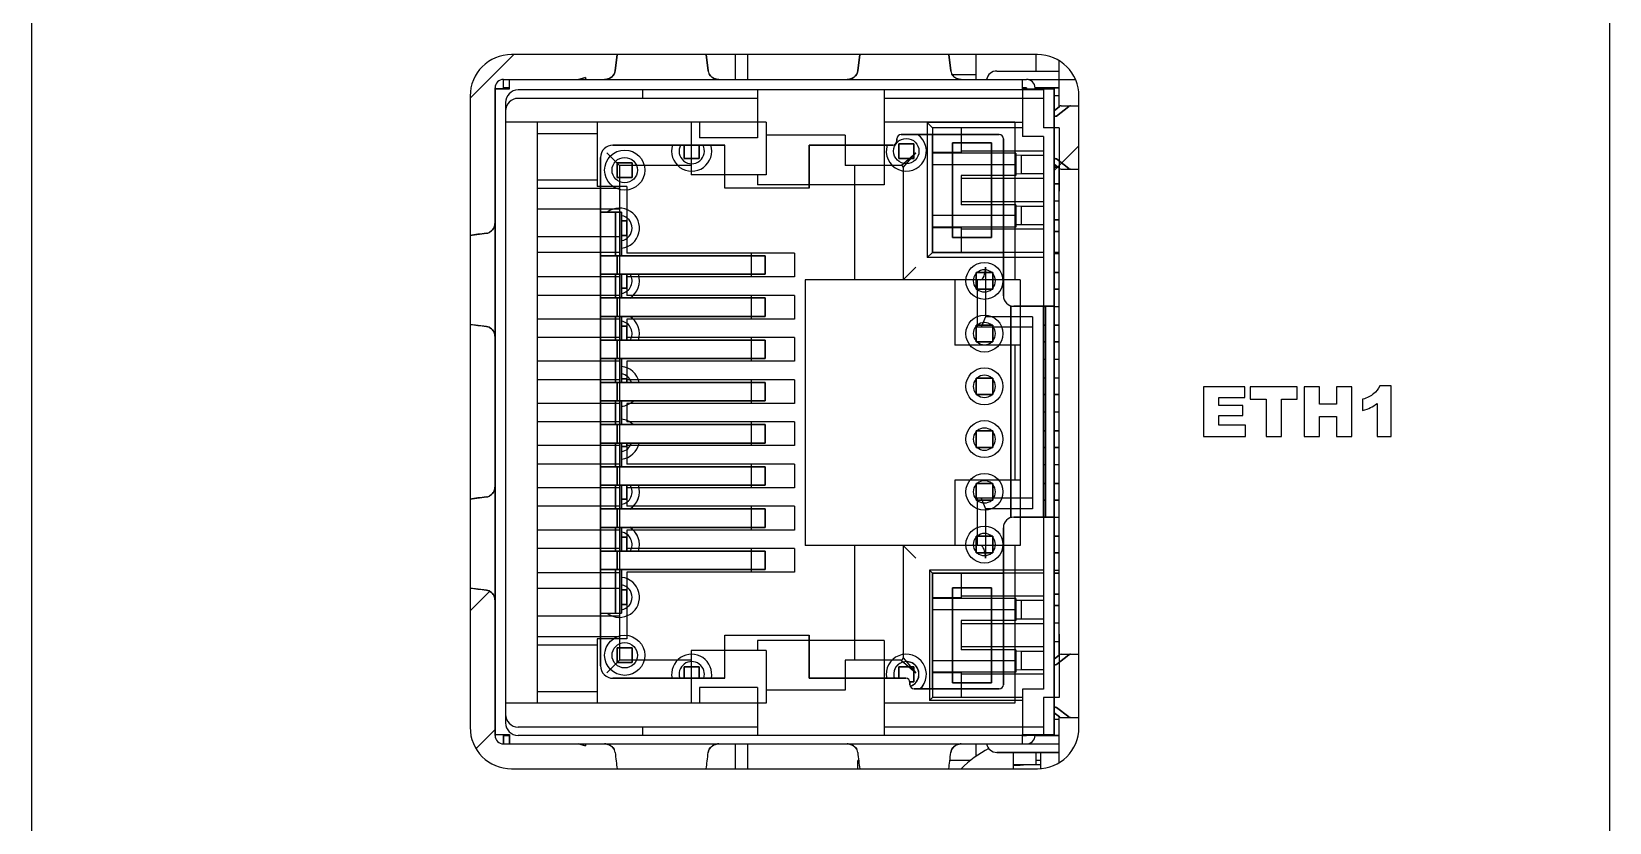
# Model space of a CAD drawing. Header units: millimetres. Extents: x 33 to 632, y -490 to 20.
# Drawn here: x 39.75 to 77.75, y -238.39 to -219.34 of the extents above; entities that cross this region are included whole.
import ezdxf

# ---------------------------------------------------------------- set-up
doc = ezdxf.new("R2010")
doc.units = ezdxf.units.MM

# ---------------------------------------------------------------- blocks, each defined once
blk = doc.blocks.new('MOD_MPU710')
at = {"linetype": 'Continuous'}
for p, q in [((-0.25, 117.3), (-0.25, 15)), ((37.75, 52.8), (37.75, 21)), ((10.312, 49.051), (11.363, 50.102)), ((23.974, 50.102), (11.312, 50.102)), ((13.804, 49.706), (13.853, 50.103)), ((13.853, 50.103), (13.804, 49.706)), ((15.997, 50.103), (16.046, 49.706)), ((16.046, 49.706), (15.997, 50.103)), ((16.7, 49.502), (16.7, 50.102)), ((17, 49.502), (17, 50.102)), ((19.646, 49.706), (19.695, 50.103)), ((19.695, 50.103), (19.646, 49.706)), ((21.839, 50.103), (21.888, 49.706)), ((21.888, 49.706), (21.839, 50.103)), ((22.5, 49.502), (22.5, 50.102)), ((23.94, 49.705), (23.94, 50.102)), ((24.5, 48.852), (24.5, 49.942)), ((11.115, 49.273), (11.115, 49.502)), ((11.115, 49.273), (11.115, 49.502)), ((11.115, 49.502), (23.713, 49.502)), ((11.115, 49.502), (23.713, 49.502)), ((11.262, 49.273), (11.262, 49.502)), ((11.262, 49.273), (11.262, 49.502)), ((13.09, 49.548), (12.918, 49.502)), ((12.918, 49.502), (13.09, 49.548)), ((13.09, 49.548), (13.102, 49.502)), ((13.102, 49.502), (13.09, 49.548)), ((13.747, 49.586), (13.781, 49.632)), ((13.781, 49.632), (13.747, 49.586)), ((13.788, 49.646), (13.804, 49.706)), ((13.804, 49.706), (13.788, 49.646)), ((16.046, 49.706), (16.062, 49.647)), ((16.103, 49.586), (16.069, 49.632)), ((16.07, 49.632), (16.103, 49.586)), ((19.589, 49.586), (19.623, 49.632)), ((19.623, 49.632), (19.589, 49.586)), ((19.63, 49.646), (19.646, 49.706)), ((19.646, 49.706), (19.63, 49.646)), ((21.888, 49.706), (21.904, 49.647)), ((21.945, 49.586), (21.911, 49.632)), ((21.912, 49.632), (21.945, 49.586)), ((22.5, 49.61), (21.928, 49.61)), ((22.997, 49.705), (24.5, 49.705)), ((22.997, 49.705), (24.5, 49.705)), ((23.612, 49.273), (23.612, 49.502)), ((23.612, 49.273), (23.612, 49.502)), ((23.759, 49.502), (24.5, 49.502)), ((23.759, 49.502), (24.5, 49.502)), ((24.5, 49.5), (24.88, 49.5)), ((10.312, 49.102), (10.312, 33.9)), ((10.912, 49.299), (10.912, 33.703)), ((10.912, 33.703), (10.912, 49.299)), ((11.262, 49.273), (10.912, 49.273)), ((10.912, 49.273), (11.262, 49.273)), ((11.262, 49.299), (11.115, 49.299)), ((11.115, 49.299), (11.262, 49.299)), ((11.222, 49.273), (11.224, 49.299)), ((11.224, 49.299), (11.222, 49.273)), ((11.23, 49.286), (11.222, 49.273)), ((24.119, 49.249), (11.47, 49.249)), ((17.236, 49.046), (11.47, 49.046)), ((14.467, 49.249), (14.467, 49.046)), ((17.236, 49.249), (17.236, 48.093)), ((20.284, 49.249), (20.284, 46.963)), ((24.119, 49.046), (20.284, 49.046)), ((23.611, 49.249), (23.611, 48.131)), ((23.713, 49.299), (23.612, 49.299)), ((23.612, 49.299), (23.713, 49.299)), ((23.612, 49.273), (24.374, 49.273)), ((23.612, 49.273), (24.374, 49.273)), ((23.713, 49.299), (23.713, 49.273)), ((23.713, 49.273), (23.713, 49.299)), ((23.917, 49.299), (23.917, 49.273)), ((23.917, 49.273), (23.917, 49.299)), ((24.5, 49.299), (23.917, 49.299)), ((23.917, 49.299), (24.5, 49.299)), ((23.94, 49.273), (23.94, 49.299)), ((24.119, 49.249), (24.119, 48.334)), ((24.374, 49.273), (24.374, 33.729)), ((24.374, 33.729), (24.374, 49.273)), ((24.5, 49.11), (24.374, 49.11)), ((24.974, 33.9), (24.974, 49.102)), ((11.165, 48.944), (11.165, 34.009)), ((24.504, 48.852), (24.374, 48.75)), ((24.374, 48.75), (24.504, 48.852)), ((24.381, 48.637), (24.377, 48.651)), ((24.728, 48.852), (24.432, 48.621)), ((24.432, 48.621), (24.728, 48.852)), ((24.545, 48.867), (24.96, 48.867)), ((24.545, 48.867), (24.96, 48.867)), ((17.439, 48.474), (11.165, 48.474)), ((11.927, 48.474), (11.927, 34.479)), ((13.375, 48.474), (13.375, 46.925)), ((15.635, 48.474), (15.635, 47.204)), ((15.839, 48.474), (15.839, 48.093)), ((17.439, 48.474), (17.439, 47.204)), ((23.433, 48.474), (20.284, 48.474)), ((21.321, 48.462), (21.321, 45.211)), ((21.321, 48.462), (21.448, 48.335)), ((23.611, 48.462), (21.321, 48.462)), ((21.448, 48.335), (21.448, 45.338)), ((23.611, 48.335), (21.448, 48.335)), ((22.134, 48.335), (22.134, 47.74)), ((23.433, 48.474), (23.433, 44.677)), ((24.5, 48.334), (24.119, 48.334)), ((24.393, 48.62), (24.381, 48.637)), ((24.393, 48.621), (24.432, 48.621)), ((24.406, 48.614), (24.393, 48.62)), ((24.393, 48.62), (24.406, 48.614)), ((24.412, 48.613), (24.406, 48.614)), ((24.406, 48.614), (24.412, 48.613)), ((24.432, 48.621), (24.412, 48.613)), ((24.412, 48.613), (24.419, 48.614)), ((24.419, 48.614), (24.432, 48.621)), ((24.5, 48.334), (24.5, 46.81)), ((13.375, 48.195), (11.927, 48.195)), ((16.449, 47.921), (13.752, 47.921)), ((13.752, 47.921), (16.449, 47.921)), ((15.47, 47.921), (15.47, 47.598)), ((15.47, 47.598), (15.47, 47.921)), ((15.826, 47.921), (15.826, 47.598)), ((15.826, 47.598), (15.826, 47.921)), ((17.236, 48.093), (15.839, 48.093)), ((16.449, 46.883), (16.449, 47.921)), ((16.449, 46.883), (16.449, 47.921)), ((19.344, 48.157), (17.439, 48.157)), ((18.481, 47.921), (18.481, 46.883)), ((18.481, 46.883), (18.481, 47.921)), ((20.489, 47.921), (18.481, 47.921)), ((18.481, 47.921), (20.489, 47.921)), ((19.344, 48.157), (19.344, 47.433)), ((20.589, 48.075), (20.589, 48.021)), ((20.589, 48.021), (20.589, 48.075)), ((20.639, 47.953), (20.639, 47.598)), ((20.639, 47.598), (20.639, 47.953)), ((20.995, 47.953), (20.639, 47.953)), ((20.639, 47.953), (20.995, 47.953)), ((23.055, 48.175), (20.689, 48.175)), ((20.689, 48.175), (23.055, 48.175)), ((20.995, 47.953), (20.995, 47.598)), ((20.995, 47.598), (20.995, 47.953)), ((21.448, 48.175), (21.448, 45.336)), ((21.448, 45.336), (21.448, 48.175)), ((21.928, 47.979), (21.928, 45.693)), ((21.928, 45.693), (21.928, 47.979)), ((22.868, 47.979), (21.928, 47.979)), ((21.928, 47.979), (22.868, 47.979)), ((22.868, 47.979), (22.868, 45.693)), ((22.868, 45.693), (22.868, 47.979)), ((23.155, 48.075), (23.155, 44.295)), ((23.155, 44.295), (23.155, 48.075)), ((24.119, 48.131), (23.611, 48.131)), ((24.119, 48.131), (24.119, 34.822)), ((24.374, 47.307), (24.974, 47.907)), ((13.452, 47.621), (13.452, 35.381)), ((13.452, 35.381), (13.452, 47.621)), ((13.603, 47.737), (13.908, 47.433)), ((13.908, 47.433), (13.603, 47.737)), ((15.826, 47.598), (15.47, 47.598)), ((15.47, 47.598), (15.826, 47.598)), ((20.995, 47.598), (20.639, 47.598)), ((20.639, 47.598), (20.995, 47.598)), ((20.69, 47.433), (21.046, 47.737)), ((20.741, 47.382), (21.046, 47.737)), ((20.741, 47.382), (21.046, 47.737)), ((22.134, 47.74), (21.448, 47.74)), ((23.455, 47.726), (21.448, 47.726)), ((24.119, 47.776), (22.134, 47.776)), ((23.455, 47.726), (23.455, 47.191)), ((23.582, 47.671), (23.455, 47.676)), ((23.582, 47.671), (23.582, 47.226)), ((24.119, 47.671), (23.582, 47.671)), ((24.379, 47.566), (24.377, 47.559)), ((24.393, 47.59), (24.379, 47.569)), ((24.393, 47.59), (24.406, 47.596)), ((24.406, 47.596), (24.393, 47.59)), ((24.432, 47.589), (24.393, 47.589)), ((24.406, 47.596), (24.412, 47.597)), ((24.412, 47.597), (24.406, 47.596)), ((24.412, 47.597), (24.419, 47.596)), ((24.432, 47.589), (24.412, 47.597)), ((24.419, 47.596), (24.432, 47.589)), ((24.432, 47.589), (24.728, 47.358)), ((24.728, 47.358), (24.432, 47.589)), ((13.857, 47.496), (13.857, 47.141)), ((13.857, 47.141), (13.857, 47.496)), ((14.213, 47.496), (13.857, 47.496)), ((13.857, 47.496), (14.213, 47.496)), ((14.213, 47.141), (13.857, 47.141)), ((13.857, 47.141), (14.213, 47.141)), ((13.908, 47.433), (13.908, 35.52)), ((15.635, 47.433), (13.908, 47.433)), ((14.213, 47.496), (14.213, 47.141)), ((14.213, 47.141), (14.213, 47.496)), ((17.439, 47.204), (15.635, 47.204)), ((17.236, 47.204), (17.236, 46.963)), ((20.69, 47.433), (19.344, 47.433)), ((19.572, 47.433), (19.572, 44.677)), ((20.739, 47.395), (20.734, 47.407)), ((20.741, 47.382), (20.741, 44.677)), ((23.455, 47.449), (21.448, 47.449)), ((22.134, 47.191), (22.134, 46.482)), ((23.455, 47.191), (22.134, 47.191)), ((23.582, 47.226), (23.455, 47.222)), ((24.119, 47.226), (23.582, 47.226)), ((24.374, 47.46), (24.504, 47.358)), ((24.504, 47.358), (24.374, 47.46)), ((24.374, 47.393), (24.46, 47.393)), ((24.462, 47.391), (24.374, 47.391)), ((24.5, 35.644), (24.5, 47.343)), ((24.545, 47.343), (24.96, 47.343)), ((24.545, 47.343), (24.96, 47.343)), ((13.375, 47.075), (11.927, 47.075)), ((13.908, 46.876), (11.927, 46.876)), ((14.086, 46.925), (13.375, 46.925)), ((14.086, 46.925), (14.086, 45.318)), ((18.481, 46.883), (16.449, 46.883)), ((18.481, 46.883), (16.449, 46.883)), ((20.284, 46.963), (17.236, 46.963)), ((24.119, 47.116), (22.134, 47.116)), ((24.5, 46.991), (24.374, 46.991)), ((24.374, 46.991), (24.5, 46.991)), ((13.908, 46.379), (11.927, 46.379)), ((24.119, 46.557), (22.134, 46.557)), ((23.455, 46.482), (22.134, 46.482)), ((23.455, 46.482), (23.455, 45.947)), ((23.582, 46.446), (23.455, 46.451)), ((23.582, 46.446), (23.582, 46.002)), ((24.119, 46.446), (23.582, 46.446)), ((24.5, 46.57), (24.374, 46.57)), ((13.959, 46.302), (13.452, 46.302)), ((13.452, 46.302), (13.959, 46.302)), ((13.812, 46.302), (13.812, 45.255)), ((13.812, 45.255), (13.812, 46.302)), ((13.959, 46.302), (13.959, 45.255)), ((13.959, 45.255), (13.959, 46.302)), ((14.086, 46.099), (13.959, 46.099)), ((13.959, 46.099), (14.086, 46.099)), ((14.086, 46.099), (14.086, 45.744)), ((14.086, 45.744), (14.086, 46.099)), ((23.455, 46.224), (21.448, 46.224)), ((23.582, 46.002), (23.455, 45.997)), ((24.119, 46.002), (23.582, 46.002)), ((24.374, 46.123), (24.5, 46.123)), ((24.5, 46.121), (24.374, 46.121)), ((10.305, 45.748), (10.708, 45.797)), ((10.708, 45.797), (10.767, 45.813)), ((10.782, 45.821), (10.828, 45.854)), ((10.828, 45.854), (10.782, 45.82)), ((13.908, 45.713), (11.927, 45.713)), ((14.086, 45.744), (13.959, 45.744)), ((13.959, 45.744), (14.086, 45.744)), ((23.455, 45.947), (21.448, 45.947)), ((22.134, 45.932), (21.448, 45.932)), ((22.868, 45.693), (21.928, 45.693)), ((21.928, 45.693), (22.868, 45.693)), ((22.134, 45.932), (22.134, 45.338)), ((24.119, 45.897), (22.134, 45.897)), ((24.5, 45.844), (24.374, 45.844)), ((24.374, 45.844), (24.5, 45.844)), ((13.908, 45.332), (11.927, 45.332)), ((13.857, 45.255), (13.452, 45.255)), ((13.452, 45.255), (17.415, 45.255)), ((13.857, 45.255), (13.857, 44.81)), ((13.857, 44.81), (13.857, 45.255)), ((17.415, 45.255), (13.86, 45.255)), ((18.125, 45.318), (14.086, 45.318)), ((17.083, 45.318), (17.083, 44.747)), ((17.415, 45.255), (17.415, 44.81)), ((17.415, 44.81), (17.415, 45.255)), ((18.125, 45.318), (18.125, 44.747)), ((21.448, 45.338), (21.321, 45.211)), ((24.119, 45.338), (21.448, 45.338)), ((23.155, 45.336), (21.448, 45.336)), ((21.448, 45.336), (23.155, 45.336)), ((24.5, 45.336), (24.374, 45.336)), ((24.374, 45.336), (24.5, 45.336)), ((24.5, 45.3), (24.374, 45.3)), ((21.046, 44.982), (20.741, 44.677)), ((20.741, 44.677), (21.046, 44.982)), ((24.119, 45.211), (21.321, 45.211)), ((22.497, 44.851), (22.497, 44.451)), ((22.497, 44.451), (22.497, 44.851)), ((22.897, 44.851), (22.497, 44.851)), ((22.497, 44.851), (22.897, 44.851)), ((22.724, 44.982), (22.724, 43.788)), ((22.897, 44.851), (22.897, 44.451)), ((22.897, 44.451), (22.897, 44.851)), ((24.374, 44.853), (24.5, 44.853)), ((24.5, 44.851), (24.374, 44.851)), ((13.908, 44.747), (11.927, 44.747)), ((13.857, 44.81), (13.452, 44.81)), ((13.452, 44.81), (17.415, 44.81)), ((13.812, 44.81), (13.812, 44.239)), ((13.812, 44.239), (13.812, 44.81)), ((17.415, 44.81), (13.86, 44.81)), ((13.959, 44.81), (13.959, 44.239)), ((13.959, 44.239), (13.959, 44.81)), ((14.086, 44.474), (13.959, 44.474)), ((13.959, 44.474), (14.086, 44.474)), ((14.086, 44.81), (14.086, 44.474)), ((14.086, 44.474), (14.086, 44.81)), ((14.086, 44.747), (14.086, 44.302)), ((18.125, 44.747), (14.086, 44.747)), ((18.379, 44.677), (18.379, 38.276)), ((23.56, 44.677), (18.379, 44.677)), ((21.985, 44.677), (21.985, 43.102)), ((22.519, 44.677), (22.519, 43.534)), ((23.56, 44.677), (23.56, 38.276)), ((13.908, 44.302), (11.927, 44.302)), ((13.857, 44.239), (13.452, 44.239)), ((13.452, 44.239), (17.415, 44.239)), ((13.857, 44.239), (13.857, 43.794)), ((13.857, 43.794), (13.857, 44.239)), ((17.415, 44.239), (13.86, 44.239)), ((18.125, 44.302), (14.086, 44.302)), ((17.083, 44.302), (17.083, 43.731)), ((17.415, 44.239), (17.415, 43.794)), ((17.415, 43.794), (17.415, 44.239)), ((18.125, 44.302), (18.125, 43.731)), ((22.897, 44.451), (22.497, 44.451)), ((22.497, 44.451), (22.897, 44.451)), ((24.5, 44.451), (24.374, 44.451)), ((24.374, 44.451), (24.5, 44.451)), ((13.908, 43.731), (11.927, 43.731)), ((13.857, 43.794), (13.452, 43.794)), ((13.452, 43.794), (17.415, 43.794)), ((13.812, 43.794), (13.812, 43.223)), ((13.812, 43.223), (13.812, 43.794)), ((17.415, 43.794), (13.86, 43.794)), ((13.959, 43.794), (13.959, 43.223)), ((13.959, 43.223), (13.959, 43.794)), ((14.086, 43.731), (14.086, 43.286)), ((18.125, 43.731), (14.086, 43.731)), ((22.724, 43.788), (22.621, 43.534)), ((23.852, 43.788), (22.724, 43.788)), ((23.332, 44.053), (23.332, 38.949)), ((23.332, 38.949), (23.332, 44.053)), ((24.374, 44.041), (23.409, 44.041)), ((23.409, 44.041), (24.374, 44.041)), ((23.852, 43.788), (23.852, 39.165)), ((24.119, 44.041), (24.119, 38.961)), ((24.119, 38.961), (24.119, 44.041)), ((24.171, 44.03), (24.119, 44.03)), ((24.171, 44.041), (24.171, 38.961)), ((24.171, 38.961), (24.171, 44.041)), ((24.5, 44.03), (24.374, 44.03)), ((10.708, 43.555), (10.305, 43.604)), ((10.767, 43.539), (10.708, 43.555)), ((10.708, 43.555), (10.767, 43.539)), ((10.828, 43.498), (10.781, 43.532)), ((10.782, 43.532), (10.828, 43.498)), ((14.086, 43.559), (13.959, 43.559)), ((13.959, 43.559), (14.086, 43.559)), ((14.086, 43.559), (14.086, 43.223)), ((14.086, 43.223), (14.086, 43.559)), ((22.497, 43.581), (22.497, 43.181)), ((22.497, 43.181), (22.497, 43.581)), ((22.897, 43.581), (22.497, 43.581)), ((22.497, 43.581), (22.897, 43.581)), ((23.852, 43.534), (22.519, 43.534)), ((22.897, 43.581), (22.897, 43.181)), ((22.897, 43.181), (22.897, 43.581)), ((24.119, 43.583), (24.171, 43.583)), ((24.171, 43.581), (24.119, 43.581)), ((24.374, 43.583), (24.5, 43.583)), ((24.5, 43.581), (24.374, 43.581)), ((13.908, 43.286), (11.927, 43.286)), ((13.857, 43.223), (13.452, 43.223)), ((13.452, 43.223), (17.415, 43.223)), ((13.857, 43.223), (13.857, 42.778)), ((13.857, 42.778), (13.857, 43.223)), ((17.415, 43.223), (13.86, 43.223)), ((18.125, 43.286), (14.086, 43.286)), ((17.083, 43.286), (17.083, 42.715)), ((17.415, 43.223), (17.415, 42.778)), ((17.415, 42.778), (17.415, 43.223)), ((18.125, 43.286), (18.125, 42.715)), ((23.56, 43.102), (21.985, 43.102)), ((22.897, 43.181), (22.497, 43.181)), ((22.497, 43.181), (22.897, 43.181)), ((23.433, 43.102), (23.433, 39.851)), ((24.171, 43.181), (24.119, 43.181)), ((24.119, 43.181), (24.171, 43.181)), ((24.5, 43.181), (24.374, 43.181)), ((24.374, 43.181), (24.5, 43.181)), ((13.908, 42.715), (11.927, 42.715)), ((13.857, 42.778), (13.452, 42.778)), ((13.452, 42.778), (17.415, 42.778)), ((13.812, 42.778), (13.812, 42.207)), ((13.812, 42.207), (13.812, 42.778)), ((17.415, 42.778), (13.86, 42.778)), ((13.959, 42.778), (13.959, 42.207)), ((13.959, 42.207), (13.959, 42.778)), ((14.086, 42.715), (14.086, 42.27)), ((18.125, 42.715), (14.086, 42.715)), ((24.171, 42.76), (24.119, 42.76)), ((24.5, 42.76), (24.374, 42.76)), ((13.908, 42.27), (11.927, 42.27)), ((13.857, 42.207), (13.452, 42.207)), ((13.452, 42.207), (17.415, 42.207)), ((13.857, 42.207), (13.857, 41.762)), ((13.857, 41.762), (13.857, 42.207)), ((17.415, 42.207), (13.86, 42.207)), ((14.086, 42.289), (13.959, 42.289)), ((13.959, 42.289), (14.086, 42.289)), ((14.086, 42.289), (14.086, 42.207)), ((14.086, 42.207), (14.086, 42.289)), ((18.125, 42.27), (14.086, 42.27)), ((17.083, 42.27), (17.083, 41.699)), ((17.415, 42.207), (17.415, 41.762)), ((17.415, 41.762), (17.415, 42.207)), ((18.125, 42.27), (18.125, 41.699)), ((22.497, 42.311), (22.497, 41.911)), ((22.497, 41.911), (22.497, 42.311)), ((22.897, 42.311), (22.497, 42.311)), ((22.497, 42.311), (22.897, 42.311)), ((22.897, 42.311), (22.897, 41.911)), ((22.897, 41.911), (22.897, 42.311)), ((24.119, 42.313), (24.171, 42.313)), ((24.171, 42.311), (24.119, 42.311)), ((24.374, 42.313), (24.5, 42.313)), ((24.5, 42.311), (24.374, 42.311)), ((22.897, 41.911), (22.497, 41.911)), ((22.497, 41.911), (22.897, 41.911)), ((24.171, 41.911), (24.119, 41.911)), ((24.119, 41.911), (24.171, 41.911)), ((24.5, 41.911), (24.374, 41.911)), ((24.374, 41.911), (24.5, 41.911)), ((27.974, 42.101), (27.974, 40.901)), ((28.968, 42.101), (27.974, 42.101)), ((28.346, 41.654), (28.346, 41.845)), ((28.346, 41.845), (28.968, 41.845)), ((28.968, 41.845), (28.968, 42.101)), ((29.101, 42.101), (29.101, 41.805)), ((30.228, 42.101), (29.101, 42.101)), ((29.101, 41.805), (29.479, 41.805)), ((29.479, 41.805), (29.479, 40.901)), ((29.85, 40.901), (29.85, 41.805)), ((29.85, 41.805), (30.228, 41.805)), ((30.228, 41.805), (30.228, 42.101)), ((30.398, 42.101), (30.398, 40.901)), ((30.769, 42.101), (30.398, 42.101)), ((30.769, 41.681), (30.769, 42.101)), ((31.174, 42.101), (31.174, 41.681)), ((31.546, 42.101), (31.174, 42.101)), ((31.546, 40.901), (31.546, 42.101)), ((32.494, 42.121), (32.218, 42.121)), ((32.494, 40.901), (32.494, 42.121)), ((13.908, 41.699), (11.927, 41.699)), ((13.857, 41.762), (13.452, 41.762)), ((13.452, 41.762), (17.415, 41.762)), ((13.812, 41.762), (13.812, 41.191)), ((13.812, 41.191), (13.812, 41.762)), ((17.415, 41.762), (13.86, 41.762)), ((13.959, 41.762), (13.959, 41.191)), ((13.959, 41.191), (13.959, 41.762)), ((14.086, 41.699), (14.086, 41.254)), ((18.125, 41.699), (14.086, 41.699)), ((24.171, 41.49), (24.119, 41.49)), ((24.5, 41.49), (24.374, 41.49)), ((28.923, 41.654), (28.346, 41.654)), ((28.923, 41.409), (28.923, 41.654)), ((31.174, 41.681), (30.769, 41.681)), ((31.806, 41.8), (31.806, 41.526)), ((32.157, 41.701), (32.157, 40.901)), ((13.908, 41.254), (11.927, 41.254)), ((13.857, 41.191), (13.452, 41.191)), ((13.452, 41.191), (17.415, 41.191)), ((13.857, 41.191), (13.857, 40.746)), ((13.857, 40.746), (13.857, 41.191)), ((17.415, 41.191), (13.86, 41.191)), ((18.125, 41.254), (14.086, 41.254)), ((17.083, 41.254), (17.083, 40.683)), ((17.415, 41.191), (17.415, 40.746)), ((17.415, 40.746), (17.415, 41.191)), ((18.125, 41.254), (18.125, 40.683)), ((22.497, 41.041), (22.497, 40.641)), ((22.497, 40.641), (22.497, 41.041)), ((22.897, 41.041), (22.497, 41.041)), ((22.497, 41.041), (22.897, 41.041)), ((22.897, 41.041), (22.897, 40.641)), ((22.897, 40.641), (22.897, 41.041)), ((24.119, 41.043), (24.171, 41.043)), ((24.171, 41.041), (24.119, 41.041)), ((24.374, 41.043), (24.5, 41.043)), ((24.5, 41.041), (24.374, 41.041)), ((28.346, 41.173), (28.346, 41.409)), ((28.346, 41.409), (28.923, 41.409)), ((28.986, 41.173), (28.346, 41.173)), ((28.986, 40.901), (28.986, 41.173)), ((30.769, 40.901), (30.769, 41.386)), ((30.769, 41.386), (31.174, 41.386)), ((31.174, 41.386), (31.174, 40.901)), ((13.908, 40.683), (11.927, 40.683)), ((13.857, 40.746), (13.452, 40.746)), ((13.452, 40.746), (17.415, 40.746)), ((13.812, 40.746), (13.812, 40.175)), ((13.812, 40.175), (13.812, 40.746)), ((17.415, 40.746), (13.86, 40.746)), ((13.959, 40.746), (13.959, 40.175)), ((13.959, 40.175), (13.959, 40.746)), ((14.086, 40.664), (13.959, 40.664)), ((13.959, 40.664), (14.086, 40.664)), ((14.086, 40.746), (14.086, 40.664)), ((14.086, 40.664), (14.086, 40.746)), ((14.086, 40.683), (14.086, 40.238)), ((18.125, 40.683), (14.086, 40.683)), ((27.974, 40.901), (28.986, 40.901)), ((29.479, 40.901), (29.85, 40.901)), ((30.398, 40.901), (30.769, 40.901)), ((31.174, 40.901), (31.546, 40.901)), ((32.157, 40.901), (32.494, 40.901)), ((22.897, 40.641), (22.497, 40.641)), ((22.497, 40.641), (22.897, 40.641)), ((24.171, 40.641), (24.119, 40.641)), ((24.119, 40.641), (24.171, 40.641)), ((24.5, 40.641), (24.374, 40.641)), ((24.374, 40.641), (24.5, 40.641)), ((13.908, 40.238), (11.927, 40.238)), ((13.857, 40.175), (13.452, 40.175)), ((13.452, 40.175), (17.415, 40.175)), ((13.857, 40.175), (13.857, 39.73)), ((13.857, 39.73), (13.857, 40.175)), ((17.415, 40.175), (13.86, 40.175)), ((18.125, 40.238), (14.086, 40.238)), ((17.083, 40.238), (17.083, 39.667)), ((17.415, 40.175), (17.415, 39.73)), ((17.415, 39.73), (17.415, 40.175)), ((18.125, 40.238), (18.125, 39.667)), ((24.171, 40.22), (24.119, 40.22)), ((24.5, 40.22), (24.374, 40.22)), ((13.908, 39.667), (11.927, 39.667)), ((13.857, 39.73), (13.452, 39.73)), ((13.452, 39.73), (17.415, 39.73)), ((13.812, 39.73), (13.812, 39.159)), ((13.812, 39.159), (13.812, 39.73)), ((17.415, 39.73), (13.86, 39.73)), ((13.959, 39.73), (13.959, 39.159)), ((13.959, 39.159), (13.959, 39.73)), ((14.086, 39.73), (14.086, 39.394)), ((14.086, 39.394), (14.086, 39.73)), ((14.086, 39.667), (14.086, 39.222)), ((18.125, 39.667), (14.086, 39.667)), ((21.985, 39.851), (21.985, 38.276)), ((23.56, 39.851), (21.985, 39.851)), ((22.497, 39.771), (22.497, 39.371)), ((22.497, 39.371), (22.497, 39.771)), ((22.897, 39.771), (22.497, 39.771)), ((22.497, 39.771), (22.897, 39.771)), ((22.897, 39.771), (22.897, 39.371)), ((22.897, 39.371), (22.897, 39.771)), ((24.119, 39.773), (24.171, 39.773)), ((24.171, 39.771), (24.119, 39.771)), ((24.374, 39.773), (24.5, 39.773)), ((24.5, 39.771), (24.374, 39.771)), ((10.305, 39.398), (10.708, 39.447)), ((10.708, 39.447), (10.767, 39.463)), ((10.782, 39.471), (10.828, 39.504)), ((10.828, 39.504), (10.782, 39.47)), ((13.908, 39.222), (11.927, 39.222)), ((13.857, 39.159), (13.452, 39.159)), ((13.452, 39.159), (17.415, 39.159)), ((13.857, 39.159), (13.857, 38.714)), ((13.857, 38.714), (13.857, 39.159)), ((17.415, 39.159), (13.86, 39.159)), ((14.086, 39.394), (13.959, 39.394)), ((13.959, 39.394), (14.086, 39.394)), ((18.125, 39.222), (14.086, 39.222)), ((17.083, 39.222), (17.083, 38.651)), ((17.415, 39.159), (17.415, 38.714)), ((17.415, 38.714), (17.415, 39.159)), ((18.125, 39.222), (18.125, 38.651)), ((22.897, 39.371), (22.497, 39.371)), ((22.497, 39.371), (22.897, 39.371)), ((22.519, 39.419), (22.519, 38.276)), ((23.852, 39.419), (22.519, 39.419)), ((22.621, 39.419), (22.724, 39.165)), ((22.724, 39.165), (22.724, 37.971)), ((23.852, 39.165), (22.724, 39.165)), ((24.171, 39.371), (24.119, 39.371)), ((24.119, 39.371), (24.171, 39.371)), ((24.5, 39.371), (24.374, 39.371)), ((24.374, 39.371), (24.5, 39.371)), ((24.374, 38.961), (23.409, 38.961)), ((23.409, 38.961), (24.374, 38.961)), ((24.5, 38.95), (24.374, 38.95)), ((13.908, 38.651), (11.927, 38.651)), ((13.857, 38.714), (13.452, 38.714)), ((13.452, 38.714), (17.415, 38.714)), ((13.812, 38.714), (13.812, 38.143)), ((13.812, 38.143), (13.812, 38.714)), ((17.415, 38.714), (13.86, 38.714)), ((13.959, 38.714), (13.959, 38.143)), ((13.959, 38.143), (13.959, 38.714)), ((14.086, 38.479), (13.959, 38.479)), ((13.959, 38.479), (14.086, 38.479)), ((14.086, 38.651), (14.086, 38.206)), ((18.125, 38.651), (14.086, 38.651)), ((14.086, 38.479), (14.086, 38.143)), ((14.086, 38.143), (14.086, 38.479)), ((22.497, 38.501), (22.497, 38.101)), ((22.497, 38.101), (22.497, 38.501)), ((22.897, 38.501), (22.497, 38.501)), ((22.497, 38.501), (22.897, 38.501)), ((22.897, 38.501), (22.897, 38.101)), ((22.897, 38.101), (22.897, 38.501)), ((23.155, 38.707), (23.155, 34.927)), ((23.155, 34.927), (23.155, 38.707)), ((24.374, 38.503), (24.5, 38.503)), ((24.5, 38.501), (24.374, 38.501)), ((13.908, 38.206), (11.927, 38.206)), ((13.857, 38.143), (13.452, 38.143)), ((13.452, 38.143), (17.415, 38.143)), ((13.857, 38.143), (13.857, 37.698)), ((13.857, 37.698), (13.857, 38.143)), ((17.415, 38.143), (13.86, 38.143)), ((18.125, 38.206), (14.086, 38.206)), ((17.083, 38.206), (17.083, 37.635)), ((17.415, 38.143), (17.415, 37.698)), ((17.415, 37.698), (17.415, 38.143)), ((18.125, 38.206), (18.125, 37.635)), ((23.56, 38.276), (18.379, 38.276)), ((19.572, 38.276), (19.572, 35.52)), ((20.741, 38.276), (20.741, 35.571)), ((21.046, 37.971), (20.741, 38.276)), ((20.741, 38.276), (21.046, 37.971)), ((22.897, 38.101), (22.497, 38.101)), ((22.497, 38.101), (22.897, 38.101)), ((23.433, 38.276), (23.433, 34.479)), ((24.5, 38.101), (24.374, 38.101)), ((24.374, 38.101), (24.5, 38.101)), ((13.908, 37.62), (11.927, 37.62)), ((13.857, 37.698), (13.452, 37.698)), ((13.452, 37.698), (17.415, 37.698)), ((13.812, 37.698), (13.812, 36.65)), ((13.812, 36.65), (13.812, 37.698)), ((17.415, 37.698), (13.86, 37.698)), ((13.959, 37.698), (13.959, 36.65)), ((13.959, 36.65), (13.959, 37.698)), ((14.086, 37.635), (14.086, 36.028)), ((18.125, 37.635), (14.086, 37.635)), ((21.375, 37.688), (21.375, 34.544)), ((21.375, 37.688), (21.448, 37.615)), ((24.119, 37.688), (21.375, 37.688)), ((24.5, 37.68), (24.374, 37.68)), ((10.708, 37.205), (10.305, 37.254)), ((21.448, 37.616), (21.448, 34.827)), ((21.448, 34.827), (21.448, 37.616)), ((23.155, 37.616), (21.448, 37.616)), ((21.448, 37.616), (23.155, 37.616)), ((21.448, 37.615), (21.448, 34.618)), ((24.119, 37.615), (21.448, 37.615)), ((21.928, 37.259), (21.928, 34.973)), ((21.928, 34.973), (21.928, 37.259)), ((22.868, 37.259), (21.928, 37.259)), ((21.928, 37.259), (22.868, 37.259)), ((22.134, 37.615), (22.134, 37.02)), ((22.868, 37.259), (22.868, 34.973)), ((22.868, 34.973), (22.868, 37.259)), ((24.5, 37.616), (24.374, 37.616)), ((24.374, 37.616), (24.5, 37.616)), ((10.312, 36.707), (10.784, 37.179)), ((10.767, 37.189), (10.708, 37.205)), ((10.708, 37.205), (10.767, 37.189)), ((10.828, 37.148), (10.781, 37.182)), ((10.782, 37.182), (10.828, 37.148)), ((13.908, 37.239), (11.927, 37.239)), ((14.086, 37.209), (13.959, 37.209)), ((13.959, 37.209), (14.086, 37.209)), ((14.086, 37.209), (14.086, 36.854)), ((14.086, 36.854), (14.086, 37.209)), ((22.134, 37.02), (21.448, 37.02)), ((23.455, 37.006), (21.448, 37.006)), ((24.119, 37.056), (22.134, 37.056)), ((23.455, 37.006), (23.455, 36.471)), ((23.582, 36.951), (23.455, 36.956)), ((23.582, 36.951), (23.582, 36.506)), ((24.119, 36.951), (23.582, 36.951)), ((24.5, 37.108), (24.374, 37.108)), ((24.374, 37.108), (24.5, 37.108)), ((13.908, 36.574), (11.927, 36.574)), ((13.452, 36.65), (13.959, 36.65)), ((13.452, 36.65), (13.959, 36.65)), ((14.086, 36.854), (13.959, 36.854)), ((13.959, 36.854), (14.086, 36.854)), ((23.455, 36.729), (21.448, 36.729)), ((23.582, 36.506), (23.455, 36.502)), ((24.119, 36.506), (23.582, 36.506)), ((24.5, 36.831), (24.374, 36.831)), ((24.374, 36.831), (24.5, 36.831)), ((16.449, 35.081), (16.449, 36.119)), ((16.449, 35.081), (16.449, 36.119)), ((16.449, 36.119), (18.481, 36.119)), ((16.449, 36.119), (18.481, 36.119)), ((18.481, 36.119), (18.481, 35.081)), ((18.481, 35.081), (18.481, 36.119)), ((22.134, 36.471), (22.134, 35.762)), ((23.455, 36.471), (22.134, 36.471)), ((24.119, 36.396), (22.134, 36.396)), ((24.5, 36.41), (24.374, 36.41)), ((24.5, 36.142), (24.5, 34.618)), ((13.908, 36.077), (11.927, 36.077)), ((13.375, 35.878), (11.927, 35.878)), ((13.375, 36.028), (13.375, 34.479)), ((14.086, 36.028), (13.375, 36.028)), ((13.857, 35.812), (13.857, 35.457)), ((13.857, 35.457), (13.857, 35.812)), ((14.213, 35.812), (13.857, 35.812)), ((13.857, 35.812), (14.213, 35.812)), ((14.213, 35.812), (14.213, 35.457)), ((14.213, 35.457), (14.213, 35.812)), ((15.635, 35.749), (15.635, 34.479)), ((17.439, 35.749), (15.635, 35.749)), ((17.236, 35.99), (17.236, 35.749)), ((20.284, 35.99), (17.236, 35.99)), ((17.439, 35.749), (17.439, 34.479)), ((20.284, 35.99), (20.284, 33.704)), ((24.119, 35.837), (22.134, 35.837)), ((23.455, 35.762), (22.134, 35.762)), ((23.455, 35.762), (23.455, 35.227)), ((23.582, 35.726), (23.455, 35.731)), ((23.582, 35.726), (23.582, 35.282)), ((24.119, 35.726), (23.582, 35.726)), ((24.374, 35.963), (24.5, 35.963)), ((24.5, 35.961), (24.374, 35.961)), ((13.603, 35.215), (13.908, 35.52)), ((13.908, 35.52), (13.603, 35.215)), ((14.213, 35.457), (13.857, 35.457)), ((13.857, 35.457), (14.213, 35.457)), ((15.635, 35.52), (13.908, 35.52)), ((15.47, 35.355), (15.47, 35.081)), ((15.47, 35.081), (15.47, 35.355)), ((15.826, 35.355), (15.47, 35.355)), ((15.47, 35.355), (15.826, 35.355)), ((15.826, 35.355), (15.826, 35.081)), ((15.826, 35.081), (15.826, 35.355)), ((19.344, 35.52), (19.344, 34.796)), ((20.69, 35.52), (19.344, 35.52)), ((20.639, 35.355), (20.639, 35.081)), ((20.639, 35.081), (20.639, 35.355)), ((20.995, 35.355), (20.639, 35.355)), ((20.639, 35.355), (20.995, 35.355)), ((20.69, 35.52), (21.046, 35.215)), ((20.69, 35.52), (21.046, 35.215)), ((20.703, 35.522), (20.715, 35.527)), ((20.741, 35.571), (21.046, 35.215)), ((20.995, 35.355), (20.995, 34.999)), ((20.995, 34.999), (20.995, 35.355)), ((23.455, 35.504), (21.448, 35.504)), ((24.374, 35.542), (24.504, 35.644)), ((24.504, 35.644), (24.374, 35.542)), ((24.399, 35.561), (24.374, 35.561)), ((24.374, 35.561), (24.399, 35.561)), ((24.381, 35.429), (24.377, 35.443)), ((24.393, 35.412), (24.381, 35.429)), ((24.393, 35.413), (24.432, 35.413)), ((24.406, 35.406), (24.393, 35.412)), ((24.393, 35.412), (24.406, 35.406)), ((24.412, 35.405), (24.406, 35.406)), ((24.406, 35.406), (24.412, 35.405)), ((24.432, 35.413), (24.412, 35.405)), ((24.412, 35.405), (24.419, 35.406)), ((24.419, 35.406), (24.432, 35.413)), ((24.728, 35.644), (24.432, 35.413)), ((24.432, 35.413), (24.728, 35.644)), ((24.545, 35.659), (24.96, 35.659)), ((24.545, 35.659), (24.96, 35.659)), ((16.449, 35.081), (13.752, 35.081)), ((13.752, 35.081), (16.449, 35.081)), ((20.805, 35.081), (18.481, 35.081)), ((18.481, 35.081), (20.805, 35.081)), ((20.995, 34.999), (20.905, 34.999)), ((20.905, 34.999), (20.995, 34.999)), ((20.905, 34.981), (20.905, 34.927)), ((20.905, 34.927), (20.905, 34.981)), ((23.455, 35.227), (21.448, 35.227)), ((22.134, 35.212), (21.448, 35.212)), ((22.868, 34.973), (21.928, 34.973)), ((21.928, 34.973), (22.868, 34.973)), ((22.134, 35.212), (22.134, 34.618)), ((24.119, 35.177), (22.134, 35.177)), ((23.582, 35.282), (23.455, 35.277)), ((24.119, 35.282), (23.582, 35.282)), ((13.375, 34.758), (11.927, 34.758)), ((15.839, 34.86), (15.839, 34.479)), ((17.236, 34.86), (15.839, 34.86)), ((17.236, 34.86), (17.236, 33.704)), ((19.344, 34.796), (17.439, 34.796)), ((23.055, 34.827), (21.005, 34.827)), ((21.005, 34.827), (23.055, 34.827)), ((21.448, 34.618), (21.375, 34.544)), ((23.611, 34.618), (21.448, 34.618)), ((23.611, 34.822), (23.611, 33.704)), ((24.119, 34.822), (23.611, 34.822)), ((24.119, 34.618), (24.119, 33.704)), ((24.5, 34.618), (24.119, 34.618)), ((17.439, 34.479), (11.165, 34.479)), ((23.433, 34.479), (20.284, 34.479)), ((23.611, 34.544), (21.375, 34.544)), ((24.504, 34.15), (24.374, 34.252)), ((24.374, 34.252), (24.504, 34.15)), ((24.379, 34.358), (24.377, 34.351)), ((24.393, 34.382), (24.379, 34.361)), ((24.393, 34.382), (24.406, 34.388)), ((24.406, 34.388), (24.393, 34.382)), ((24.432, 34.381), (24.393, 34.381)), ((24.406, 34.388), (24.412, 34.389)), ((24.412, 34.389), (24.406, 34.388)), ((24.412, 34.389), (24.419, 34.388)), ((24.432, 34.381), (24.412, 34.389)), ((24.419, 34.388), (24.432, 34.381)), ((24.432, 34.381), (24.728, 34.15)), ((24.728, 34.15), (24.432, 34.381)), ((10.454, 33.387), (10.912, 33.845)), ((17.236, 33.907), (11.47, 33.907)), ((14.467, 33.907), (14.467, 33.704)), ((24.119, 33.907), (20.284, 33.907)), ((24.374, 34.1), (24.5, 34.1)), ((24.5, 33.06), (24.5, 34.135)), ((24.545, 34.135), (24.96, 34.135)), ((24.545, 34.135), (24.96, 34.135)), ((10.912, 33.729), (11.262, 33.729)), ((10.912, 33.729), (11.262, 33.729)), ((11.115, 33.729), (11.115, 33.5)), ((11.115, 33.5), (11.115, 33.729)), ((11.262, 33.703), (11.115, 33.703)), ((11.115, 33.703), (11.262, 33.703)), ((11.115, 33.5), (23.713, 33.5)), ((11.115, 33.5), (23.713, 33.5)), ((11.224, 33.701), (11.222, 33.729)), ((11.222, 33.729), (11.224, 33.701)), ((11.23, 33.716), (11.222, 33.729)), ((11.262, 33.729), (11.262, 33.5)), ((11.262, 33.5), (11.262, 33.729)), ((24.119, 33.704), (11.47, 33.704)), ((13.09, 33.454), (12.918, 33.5)), ((12.918, 33.5), (13.09, 33.454)), ((13.102, 33.5), (13.09, 33.454)), ((13.09, 33.454), (13.102, 33.5)), ((16.7, 32.9), (16.7, 33.5)), ((17, 32.9), (17, 33.5)), ((22.5, 33.198), (22.5, 33.5)), ((23.612, 33.5), (23.612, 33.729)), ((23.612, 33.5), (23.612, 33.729)), ((23.612, 33.729), (24.374, 33.729)), ((23.612, 33.729), (24.374, 33.729)), ((23.713, 33.703), (23.612, 33.703)), ((23.612, 33.703), (23.713, 33.703)), ((23.713, 33.729), (23.713, 33.703)), ((23.713, 33.703), (23.713, 33.729)), ((23.759, 33.5), (24.5, 33.5)), ((23.759, 33.5), (24.5, 33.5)), ((23.917, 33.729), (23.917, 33.703)), ((23.917, 33.703), (23.917, 33.729)), ((24.5, 33.703), (23.917, 33.703)), ((23.917, 33.703), (24.5, 33.703)), ((23.94, 33.703), (23.94, 33.729)), ((24.05, 33.729), (24.05, 33.703)), ((13.78, 33.37), (13.747, 33.416)), ((13.747, 33.416), (13.781, 33.37)), ((13.804, 33.296), (13.788, 33.355)), ((16.062, 33.356), (16.046, 33.296)), ((16.046, 33.296), (16.062, 33.356)), ((16.103, 33.416), (16.069, 33.37)), ((16.069, 33.37), (16.103, 33.416)), ((19.622, 33.37), (19.589, 33.416)), ((19.589, 33.416), (19.623, 33.37)), ((19.646, 33.296), (19.63, 33.355)), ((19.65, 32.9), (19.65, 33.1)), ((19.67, 33.1), (19.65, 33.1)), ((22.367, 33.1), (21.864, 33.1)), ((21.904, 33.356), (21.888, 33.296)), ((21.888, 33.296), (21.904, 33.356)), ((21.945, 33.416), (21.911, 33.37)), ((21.911, 33.37), (21.945, 33.416)), ((24.5, 33.297), (22.997, 33.297)), ((22.997, 33.297), (24.5, 33.297)), ((23.4, 32.9), (23.4, 33.297)), ((23.94, 32.998), (23.94, 33.297)), ((24.05, 33.1), (23.94, 33.1)), ((24.05, 33.297), (24.05, 32.912)), ((11.312, 32.9), (23.974, 32.9))]:
    blk.add_line(p, q, dxfattribs=at)
for points in [[(20.741, 47.382), (20.739, 47.395), (20.734, 47.407), (20.726, 47.418), (20.715, 47.426), (20.703, 47.431), (20.69, 47.433)], [(20.715, 47.426), (20.703, 47.431), (20.69, 47.433)], [(20.69, 35.52), (20.703, 35.522), (20.715, 35.527), (20.726, 35.535), (20.734, 35.546), (20.739, 35.558), (20.741, 35.571)], [(20.734, 35.546), (20.739, 35.558), (20.741, 35.571)]]:
    blk.add_lwpolyline(points, dxfattribs=at)
for centre, radius in [((20.817, 47.776), 0.305), ((20.817, 47.776), 0.305), ((14.035, 47.318), 0.483), ((14.035, 47.318), 0.483), ((14.035, 47.318), 0.305), ((14.035, 47.318), 0.305), ((22.697, 44.651), 0.445), ((22.697, 44.651), 0.445), ((22.697, 43.381), 0.445), ((22.697, 43.381), 0.445), ((22.697, 42.111), 0.445), ((22.697, 42.111), 0.445), ((22.697, 40.841), 0.445), ((22.697, 40.841), 0.445), ((22.697, 39.571), 0.445), ((22.697, 39.571), 0.445), ((22.697, 38.301), 0.445), ((22.697, 38.301), 0.445), ((14.035, 35.634), 0.483), ((14.035, 35.634), 0.483), ((14.035, 35.634), 0.305), ((14.035, 35.634), 0.305)]:
    blk.add_circle(centre, radius, dxfattribs=at)
for centre, radius, start, end in [((11.312, 49.102), 1, 90, 180), ((23.974, 49.102), 1, 0, 90), ((11.115, 49.299), 0.203, 90, 180), ((11.115, 49.299), 0.203, 90, 180), ((13.564, 49.756), 0.25, 313.88, 316.9938), ((13.569, 49.755), 0.245, 313.1881, 316.3803), ((13.593, 49.735), 0.214, 331.1688, 335.4065), ((13.604, 49.729), 0.202, 331.3432, 335.8283), ((16.241, 49.726), 0.196, 186.0261, 204.0565), ((16.257, 49.735), 0.214, 204.5311, 208.9275), ((16.245, 49.728), 0.201, 204.0528, 208.7463), ((16.286, 49.756), 0.249, 222.9308, 226.0956), ((16.28, 49.754), 0.244, 223.6192, 226.8737), ((19.406, 49.756), 0.25, 313.88, 316.9938), ((19.411, 49.755), 0.245, 313.1881, 316.3803), ((19.435, 49.735), 0.214, 331.1688, 335.4065), ((19.446, 49.729), 0.202, 331.3432, 335.8283), ((22.083, 49.726), 0.196, 186.0261, 204.0565), ((22.099, 49.735), 0.214, 204.5311, 208.9275), ((22.087, 49.728), 0.201, 204.0528, 208.7463), ((22.128, 49.756), 0.249, 222.9308, 226.0956), ((22.122, 49.754), 0.244, 223.6192, 226.8737), ((22.997, 49.451), 0.254, 90, 168.4628), ((22.997, 49.451), 0.254, 90, 168.463), ((23.713, 49.299), 0.203, 0, 90), ((23.713, 49.299), 0.203, 0, 90), ((11.47, 48.944), 0.305, 90, 180), ((11.47, 48.741), 0.305, 90, 180), ((13.752, 47.621), 0.3, 90, 180), ((13.752, 47.621), 0.3, 90, 180), ((15.648, 47.776), 0.483, 162.3181, 17.6908), ((15.648, 47.776), 0.483, 162.3092, 17.6819), ((15.648, 47.776), 0.305, 151.1867, 28.7971), ((15.648, 47.776), 0.305, 151.2029, 28.8133), ((20.817, 47.776), 0.483, 162.2869, 56.0752), ((20.817, 47.776), 0.483, 162.2779, 56.0407), ((20.489, 48.021), 0.1, 270, 0), ((20.489, 48.021), 0.1, 270, 0), ((20.689, 48.075), 0.1, 90, 180), ((20.689, 48.075), 0.1, 90, 180), ((23.055, 48.075), 0.1, 0, 90), ((23.055, 48.075), 0.1, 0, 90), ((24.451, 47.547), 0.075, 163.2897, 165.508), ((20.69, 47.382), 0.0508, 0, 90), ((13.908, 45.921), 0.483, 276.1981, 127.2831), ((13.908, 45.921), 0.483, 276.2062, 127.27), ((13.908, 45.921), 0.305, 279.8361, 80.1717), ((13.908, 45.921), 0.305, 279.8283, 80.1639), ((10.687, 45.992), 0.196, 276.0261, 294.0565), ((10.678, 46.008), 0.214, 294.5312, 298.9278), ((10.685, 45.996), 0.201, 294.0528, 298.7463), ((10.658, 46.037), 0.249, 312.9308, 316.0956), ((10.659, 46.031), 0.244, 313.6192, 316.8737), ((22.697, 44.651), 0.267, 48.5823, 131.4177), ((22.697, 44.651), 0.267, 48.5823, 131.4177), ((13.908, 44.651), 0.305, 279.8283, 31.7077), ((13.908, 44.651), 0.305, 279.8361, 31.6795), ((13.908, 44.651), 0.483, 300.7439, 19.3916), ((13.908, 44.651), 0.483, 300.8015, 19.3769), ((22.697, 44.651), 0.267, 138.5823, 221.4177), ((22.697, 44.651), 0.267, 138.5823, 221.4177), ((22.697, 44.651), 0.267, 318.5823, 41.4177), ((22.697, 44.651), 0.267, 318.5823, 41.4177), ((22.697, 44.651), 0.267, 228.5823, 311.4177), ((22.697, 44.651), 0.267, 228.5823, 311.4177), ((23.409, 44.295), 0.254, 180, 270), ((23.409, 44.295), 0.254, 180, 270), ((13.908, 43.381), 0.483, 340.6231, 59.1985), ((13.908, 43.381), 0.483, 340.6084, 59.2562), ((10.678, 43.344), 0.214, 61.1682, 65.4061), ((10.685, 43.355), 0.202, 61.3432, 65.8283), ((10.658, 43.315), 0.25, 43.88, 46.9938), ((10.659, 43.32), 0.245, 43.1881, 46.3803), ((13.908, 43.381), 0.305, 328.2923, 80.1717), ((13.908, 43.381), 0.305, 328.3206, 80.1639), ((22.697, 43.381), 0.267, 138.5823, 221.4177), ((22.697, 43.381), 0.267, 138.5823, 221.4177), ((22.697, 43.381), 0.267, 48.5823, 131.4177), ((22.697, 43.381), 0.267, 48.5823, 131.4177), ((22.697, 43.381), 0.267, 318.5823, 41.4177), ((22.697, 43.381), 0.267, 318.5823, 41.4177), ((22.697, 43.381), 0.267, 228.5823, 311.4177), ((22.697, 43.381), 0.267, 228.5823, 311.4177), ((13.908, 42.111), 0.483, 11.4545, 83.7938), ((13.908, 42.111), 0.483, 11.4621, 83.8019), ((13.908, 42.111), 0.305, 18.2366, 80.1717), ((13.908, 42.111), 0.305, 18.2111, 80.1639), ((22.697, 42.111), 0.267, 138.5823, 221.4177), ((22.697, 42.111), 0.267, 138.5823, 221.4177), ((22.697, 42.111), 0.267, 48.5823, 131.4177), ((22.697, 42.111), 0.267, 48.5823, 131.4177), ((22.697, 42.111), 0.267, 318.5823, 41.4177), ((22.697, 42.111), 0.267, 318.5823, 41.4177), ((22.697, 42.111), 0.267, 228.5823, 311.4177), ((22.697, 42.111), 0.267, 228.5823, 311.4177), ((13.908, 42.111), 0.483, 276.1981, 313.0574), ((13.908, 42.111), 0.483, 276.2062, 313.0766), ((13.908, 40.841), 0.483, 46.9234, 83.7938), ((13.908, 40.841), 0.483, 46.9426, 83.8019), ((22.697, 40.841), 0.267, 48.5823, 131.4177), ((22.697, 40.841), 0.267, 48.5823, 131.4177), ((13.908, 40.841), 0.483, 276.2062, 348.5455), ((13.908, 40.841), 0.305, 279.8361, 341.7889), ((13.908, 40.841), 0.305, 279.8283, 341.7634), ((13.908, 40.841), 0.483, 276.1981, 348.5379), ((22.697, 40.841), 0.267, 138.5823, 221.4177), ((22.697, 40.841), 0.267, 138.5823, 221.4177), ((22.697, 40.841), 0.267, 318.5823, 41.4177), ((22.697, 40.841), 0.267, 318.5823, 41.4177), ((22.697, 40.841), 0.267, 228.5823, 311.4177), ((22.697, 40.841), 0.267, 228.5823, 311.4177), ((13.908, 39.571), 0.305, 279.8283, 31.7077), ((13.908, 39.571), 0.305, 279.8361, 31.6795), ((13.908, 39.571), 0.483, 300.7439, 19.3916), ((13.908, 39.571), 0.483, 300.8015, 19.3769), ((22.697, 39.571), 0.267, 138.5823, 221.4177), ((22.697, 39.571), 0.267, 138.5823, 221.4177), ((22.697, 39.571), 0.267, 48.5823, 131.4177), ((22.697, 39.571), 0.267, 48.5823, 131.4177), ((22.697, 39.571), 0.267, 318.5823, 41.4177), ((22.697, 39.571), 0.267, 318.5823, 41.4177), ((10.687, 39.642), 0.196, 276.0261, 294.0565), ((10.678, 39.658), 0.214, 294.5312, 298.9278), ((10.685, 39.646), 0.201, 294.0528, 298.7463), ((10.658, 39.687), 0.249, 312.9308, 316.0956), ((10.659, 39.681), 0.244, 313.6192, 316.8737), ((22.697, 39.571), 0.267, 228.5823, 311.4177), ((22.697, 39.571), 0.267, 228.5823, 311.4177), ((23.409, 38.707), 0.254, 90, 180), ((23.409, 38.707), 0.254, 90, 180), ((13.908, 38.301), 0.305, 328.2923, 80.1717), ((13.908, 38.301), 0.305, 328.3206, 80.1639), ((13.908, 38.301), 0.483, 340.6231, 59.1985), ((13.908, 38.301), 0.483, 340.6084, 59.2562), ((22.697, 38.301), 0.267, 138.5823, 221.4177), ((22.697, 38.301), 0.267, 138.5823, 221.4177), ((22.697, 38.301), 0.267, 48.5823, 131.4177), ((22.697, 38.301), 0.267, 48.5823, 131.4177), ((22.697, 38.301), 0.267, 318.5823, 41.4177), ((22.697, 38.301), 0.267, 318.5823, 41.4177), ((22.697, 38.301), 0.267, 228.5823, 311.4177), ((22.697, 38.301), 0.267, 228.5823, 311.4177), ((13.908, 37.031), 0.483, 232.73, 83.7938), ((13.908, 37.031), 0.483, 232.7169, 83.8019), ((13.908, 37.031), 0.305, 279.8361, 80.1717), ((13.908, 37.031), 0.305, 279.8283, 80.1639), ((10.678, 36.994), 0.214, 61.1682, 65.4061), ((10.685, 37.005), 0.202, 61.3432, 65.8283), ((10.658, 36.965), 0.25, 43.88, 46.9938), ((10.659, 36.97), 0.245, 43.1881, 46.3803), ((13.752, 35.381), 0.3, 180, 270), ((13.752, 35.381), 0.3, 180, 270), ((15.648, 35.177), 0.483, 348.4511, 191.5415), ((15.648, 35.177), 0.483, 348.4585, 191.5489), ((15.648, 35.177), 0.305, 341.6422, 198.3828), ((15.648, 35.177), 0.305, 341.6172, 198.3578), ((20.817, 35.177), 0.483, 312.8848, 191.5725), ((20.817, 35.177), 0.483, 312.903, 191.5799), ((20.817, 35.177), 0.305, 287.9598, 198.4351), ((20.817, 35.177), 0.305, 290.3176, 198.4102), ((20.69, 35.571), 0.0508, 270, 0), ((20.805, 34.981), 0.1, 0, 90), ((20.805, 34.981), 0.1, 0, 90), ((21.005, 34.927), 0.1, 180, 270), ((21.005, 34.927), 0.1, 180, 270), ((23.055, 34.927), 0.1, 270, 0), ((23.055, 34.927), 0.1, 270, 0), ((11.47, 34.212), 0.305, 180, 270), ((24.451, 34.339), 0.075, 163.2897, 165.508), ((11.312, 33.9), 1, 180, 270), ((11.47, 34.009), 0.305, 180, 270), ((23.974, 33.9), 1, 270, 0), ((11.115, 33.703), 0.203, 180, 270), ((11.115, 33.703), 0.203, 180, 270), ((22.997, 33.551), 0.254, 191.5372, 270), ((22.997, 33.551), 0.254, 191.537, 270), ((23.713, 33.703), 0.203, 270, 360), ((23.713, 33.703), 0.203, 270, 360), ((13.564, 33.246), 0.249, 42.9308, 46.0956), ((13.57, 33.248), 0.244, 43.6192, 46.8737), ((13.593, 33.267), 0.214, 24.5307, 28.927), ((13.605, 33.274), 0.201, 24.0528, 28.7463), ((13.609, 33.276), 0.196, 6.0261, 24.0565), ((16.257, 33.267), 0.214, 151.169, 155.4066), ((16.246, 33.273), 0.202, 151.3432, 155.8283), ((16.286, 33.246), 0.25, 133.88, 136.9938), ((16.281, 33.247), 0.245, 133.1881, 136.3803), ((19.406, 33.246), 0.249, 42.9308, 46.0956), ((19.412, 33.248), 0.244, 43.6192, 46.8737), ((19.435, 33.267), 0.214, 24.5307, 28.927), ((19.447, 33.274), 0.201, 24.0528, 28.7463), ((19.451, 33.276), 0.196, 6.0261, 24.0565), ((22.099, 33.267), 0.214, 151.169, 155.4066), ((22.088, 33.273), 0.202, 151.3432, 155.8283), ((22.128, 33.246), 0.25, 133.88, 136.9938), ((22.123, 33.247), 0.245, 133.1881, 136.3803), ((23.962, 31.1), 2.563, 116.7619, 135.3716)]:
    blk.add_arc(centre, radius, start, end, dxfattribs=at)
for centre, major_axis, ratio, start_param, end_param in [((24.545, 48.613), (0, 0.254), 0.466308, 0, 0.349066), ((24.545, 48.613), (0, 0.254), 0.466308, 0, 0.349066), ((24.545, 47.597), (0, 0.254), 0.466308, -3.490659, -3.141593), ((24.545, 47.597), (0, 0.254), 0.466308, -3.490659, -3.141593), ((14.566, 45.518), (5.004, 0), 0.087489, 2.451113, 2.589545), ((22.601, 44.982), (0, 0.305), 0.404026, -3.141593, -1.570796), ((14.566, 43.834), (5.004, 0), 0.087489, -2.589545, -2.451113), ((14.566, 39.168), (5.004, 0), 0.087489, 2.451113, 2.589545), ((22.601, 37.971), (0, 0.305), 0.404026, -1.570796, 0), ((14.566, 37.484), (5.004, 0), 0.087489, -2.589545, -2.451113), ((24.545, 35.405), (0, 0.254), 0.466308, 0, 0.349066), ((24.545, 35.405), (0, 0.254), 0.466308, 0, 0.349066), ((24.545, 34.389), (0, 0.254), 0.466308, -3.490659, -3.141593), ((24.545, 34.389), (0, 0.254), 0.466308, -3.490659, -3.141593), ((14.083, 37.154), (0, 5.004), 0.087489, -3.832073, -3.696002), ((14.083, 37.154), (0, 5.004), 0.087489, -3.832073, -3.696002), ((15.767, 37.154), (0, 5.004), 0.087489, -2.587183, -2.451113), ((15.767, 37.154), (0, 5.004), 0.087489, -2.587184, -2.451113), ((19.925, 37.154), (0, 5.004), 0.087489, -3.832073, -3.696002), ((19.925, 37.154), (0, 5.004), 0.087489, -3.832073, -3.696002), ((21.609, 37.154), (0, 5.004), 0.087489, -2.587183, -2.451113), ((21.609, 37.154), (0, 5.004), 0.087489, -2.587184, -2.451113), ((23.4, 31.1), (3.742, 0), 0.507692, 1.483837, 1.570796), ((24.05, 31.1), (3.742, 0), 0.507692, 7.853982, 8.028551)]:
    blk.add_ellipse(centre, major_axis=major_axis, ratio=ratio, start_param=start_param, end_param=end_param, dxfattribs=at)
for points, knots in [([(13.551, 49.502), (13.587, 49.502), (13.656, 49.516), (13.714, 49.554), (13.737, 49.576)], [0, 0, 0, 0, 0.53169, 1, 1, 1, 1]), ([(13.737, 49.576), (13.714, 49.554), (13.656, 49.517), (13.587, 49.502), (13.551, 49.502)], [0, 0, 0, 0, 0.469067, 1, 1, 1, 1]), ([(16.113, 49.576), (16.136, 49.554), (16.194, 49.516), (16.263, 49.502), (16.299, 49.502)], [0, 0, 0, 0, 0.468285, 1, 1, 1, 1]), ([(16.299, 49.502), (16.263, 49.502), (16.194, 49.517), (16.136, 49.554), (16.113, 49.576)], [0, 0, 0, 0, 0.530861, 1, 1, 1, 1]), ([(19.393, 49.502), (19.429, 49.502), (19.498, 49.516), (19.556, 49.554), (19.579, 49.576)], [0, 0, 0, 0, 0.53169, 1, 1, 1, 1]), ([(19.579, 49.576), (19.556, 49.554), (19.498, 49.517), (19.429, 49.502), (19.393, 49.502)], [0, 0, 0, 0, 0.469067, 1, 1, 1, 1]), ([(21.955, 49.576), (21.978, 49.554), (22.036, 49.516), (22.105, 49.502), (22.141, 49.502)], [0, 0, 0, 0, 0.468285, 1, 1, 1, 1]), ([(22.141, 49.502), (22.105, 49.502), (22.036, 49.517), (21.978, 49.554), (21.955, 49.576)], [0, 0, 0, 0, 0.530861, 1, 1, 1, 1]), ([(11.222, 49.273), (11.226, 49.28), (11.232, 49.29), (11.242, 49.299), (11.247, 49.299)], [0, 0, 0, 0, 0.599098, 1, 1, 1, 1]), ([(24.769, 48.867), (24.765, 48.867), (24.751, 48.866), (24.737, 48.859), (24.728, 48.852)], [0, 0, 0, 0, 0.235956, 1, 1, 1, 1]), ([(24.728, 48.852), (24.731, 48.854), (24.743, 48.862), (24.758, 48.867), (24.769, 48.867)], [0, 0, 0, 0, 0.273103, 1, 1, 1, 1]), ([(24.728, 47.358), (24.731, 47.356), (24.743, 47.348), (24.758, 47.343), (24.769, 47.343)], [0, 0, 0, 0, 0.273114, 1, 1, 1, 1]), ([(24.769, 47.343), (24.765, 47.343), (24.751, 47.344), (24.737, 47.351), (24.728, 47.358)], [0, 0, 0, 0, 0.235955, 1, 1, 1, 1]), ([(10.838, 45.864), (10.86, 45.887), (10.898, 45.945), (10.912, 46.014), (10.912, 46.05)], [0, 0, 0, 0, 0.468285, 1, 1, 1, 1]), ([(10.912, 46.05), (10.912, 46.014), (10.897, 45.945), (10.859, 45.887), (10.838, 45.864)], [0, 0, 0, 0, 0.530861, 1, 1, 1, 1]), ([(10.912, 43.302), (10.912, 43.338), (10.898, 43.407), (10.86, 43.465), (10.838, 43.488)], [0, 0, 0, 0, 0.53169, 1, 1, 1, 1]), ([(10.838, 43.488), (10.86, 43.465), (10.897, 43.407), (10.912, 43.338), (10.912, 43.302)], [0, 0, 0, 0, 0.469067, 1, 1, 1, 1]), ([(10.838, 39.514), (10.86, 39.537), (10.898, 39.595), (10.912, 39.664), (10.912, 39.7)], [0, 0, 0, 0, 0.468285, 1, 1, 1, 1]), ([(10.912, 39.7), (10.912, 39.664), (10.897, 39.595), (10.859, 39.537), (10.838, 39.514)], [0, 0, 0, 0, 0.530861, 1, 1, 1, 1]), ([(10.912, 36.952), (10.912, 36.988), (10.898, 37.057), (10.86, 37.115), (10.838, 37.138)], [0, 0, 0, 0, 0.53169, 1, 1, 1, 1]), ([(10.838, 37.138), (10.86, 37.115), (10.897, 37.057), (10.912, 36.988), (10.912, 36.952)], [0, 0, 0, 0, 0.469067, 1, 1, 1, 1]), ([(24.769, 35.659), (24.765, 35.659), (24.751, 35.658), (24.737, 35.651), (24.728, 35.644)], [0, 0, 0, 0, 0.235956, 1, 1, 1, 1]), ([(24.728, 35.644), (24.731, 35.646), (24.743, 35.654), (24.758, 35.659), (24.769, 35.659)], [0, 0, 0, 0, 0.273103, 1, 1, 1, 1]), ([(24.728, 34.15), (24.731, 34.148), (24.743, 34.14), (24.758, 34.135), (24.769, 34.135)], [0, 0, 0, 0, 0.273114, 1, 1, 1, 1]), ([(24.769, 34.135), (24.765, 34.135), (24.751, 34.136), (24.737, 34.143), (24.728, 34.15)], [0, 0, 0, 0, 0.235955, 1, 1, 1, 1]), ([(11.222, 33.729), (11.226, 33.722), (11.232, 33.712), (11.242, 33.703), (11.247, 33.703)], [0, 0, 0, 0, 0.599114, 1, 1, 1, 1]), ([(13.737, 33.426), (13.714, 33.448), (13.656, 33.486), (13.587, 33.5), (13.551, 33.5)], [0, 0, 0, 0, 0.468284, 1, 1, 1, 1]), ([(13.551, 33.5), (13.587, 33.5), (13.656, 33.485), (13.714, 33.448), (13.737, 33.426)], [0, 0, 0, 0, 0.530861, 1, 1, 1, 1]), ([(16.299, 33.5), (16.263, 33.5), (16.194, 33.486), (16.136, 33.448), (16.113, 33.426)], [0, 0, 0, 0, 0.53169, 1, 1, 1, 1]), ([(16.113, 33.426), (16.136, 33.448), (16.194, 33.485), (16.263, 33.5), (16.299, 33.5)], [0, 0, 0, 0, 0.469067, 1, 1, 1, 1]), ([(19.579, 33.426), (19.556, 33.448), (19.498, 33.486), (19.429, 33.5), (19.393, 33.5)], [0, 0, 0, 0, 0.468284, 1, 1, 1, 1]), ([(19.393, 33.5), (19.429, 33.5), (19.498, 33.485), (19.556, 33.448), (19.579, 33.426)], [0, 0, 0, 0, 0.530861, 1, 1, 1, 1]), ([(22.141, 33.5), (22.105, 33.5), (22.036, 33.486), (21.978, 33.448), (21.955, 33.426)], [0, 0, 0, 0, 0.53169, 1, 1, 1, 1]), ([(21.955, 33.426), (21.978, 33.448), (22.036, 33.485), (22.105, 33.5), (22.141, 33.5)], [0, 0, 0, 0, 0.469067, 1, 1, 1, 1])]:
    blk.add_open_spline(points, degree=3, knots=knots, dxfattribs=at)
for points in [[(32.071, 41.932), (32.008, 41.88), (31.919, 41.836), (31.806, 41.8)], [(32.218, 42.121), (32.182, 42.046), (32.133, 41.982), (32.071, 41.932)], [(31.806, 41.526), (31.883, 41.549), (31.947, 41.574), (31.998, 41.6)], [(31.998, 41.6), (32.049, 41.625), (32.102, 41.659), (32.157, 41.701)]]:
    blk.add_open_spline(points, degree=3, dxfattribs=at)

msp = doc.modelspace()

# ---------------------------------------------------------------- block references
msp.add_blockref('MOD_MPU710', (40, -270))

doc.saveas('drawing.dxf')
